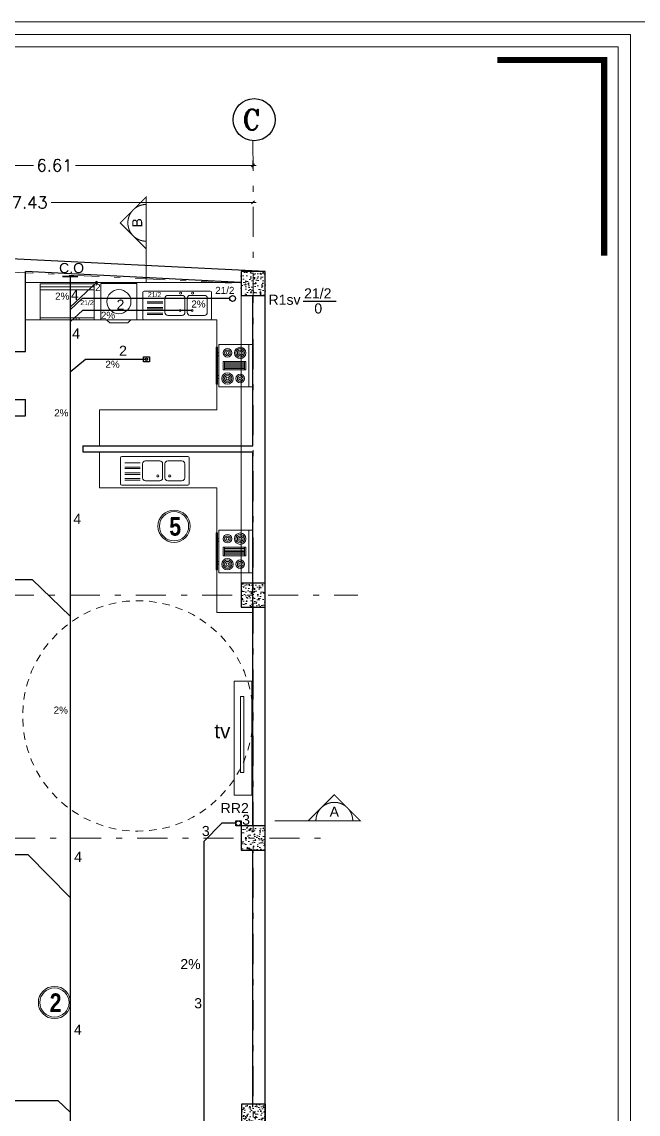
# Model space of a CAD drawing. Header units: inches. Extents: x 0 to 535, y -174 to 989.
# Drawn here: x 391.82 to 402.07, y -12.76 to 5.41 of the extents above; entities that cross this region are included whole.
import ezdxf
from ezdxf.enums import TextEntityAlignment as Align

# ---------------------------------------------------------------- set-up
doc = ezdxf.new("R2010")
doc.units = ezdxf.units.IN
doc.header["$MEASUREMENT"] = 0
for name, pattern in [('DASHDOT', [1, 0.5, -0.25, 0, -0.25]), ('DASHDOT2', [0.5, 0.25, -0.125, 0, -0.125]), ('HIDDEN2', [0.1875, 0.125, -0.0625])]:
    doc.linetypes.add(name, pattern=pattern)
for name, color, linetype, lineweight in [('1', 1, 'Continuous', 9), ('AB', 1, 'DASHDOT2', 30), ('ax', 8, 'Continuous', 5), ('beton sabok', 9, 'Continuous', 5), ('dimension', 21, 'Continuous', 9), ('door', 1, 'Continuous', 5), ('FAZELAB', 1, 'Continuous', 30), ('font', 253, 'Continuous', 9), ('FUR', 252, 'Continuous', 5), ('Furniture', 175, 'Continuous', 5), ('HEATING', 1, 'Continuous', 30), ('kadr02$0$AEOCLG', 4, 'Continuous', 9), ('Kitchen', 7, 'Continuous', 5), ('LAYER2', 253, 'Continuous', 5), ('wall', 51, 'Continuous', 25)]:
    doc.layers.add(name, color=color, linetype=linetype, lineweight=lineweight)
doc.layers.add('Section', color=3, linetype='Continuous')
doc.styles.add('amir text b', font='swisscbo.ttf')
doc.styles.add('arial', font='arial.ttf')
doc.styles.add('ROMANT', font='romant')
doc.styles.get("Standard").update_dxf_attribs({"font": 'arial.ttf'})
doc.dimstyles.new('STANDARD$0', dxfattribs={"dimtxt": 0.2, "dimasz": 0.05, "dimexe": 0.05, "dimexo": 0.05, "dimgap": 0.05, "dimtad": 0, "dimzin": 0, "dimdsep": 46, "dimtxsty": 'ROMANT', "dimblk": 'OBLIQUE', "dimcen": 0, "dimdle": 0.05, "dimclrd": 256, "dimclre": 256, "dimclrt": 256, "dimadec": 0, "dimazin": 0, "dimtfac": 1, "dimtix": 1, "dimtofl": 0, "dimtmove": 1, "dimatfit": 3, "dimldrblk": 'OBLIQUE', "dimfxl": 1, "dimtolj": 1, "dimtzin": 0, "dimlwd": -1, "dimlwe": -1, "dimarcsym": 1})

# ---------------------------------------------------------------- blocks, each defined once
blk = doc.blocks.new('ref12')
at = {"layer": 'Kitchen'}
for p, q in [((0, 0), (-0.9, 0)), ((-0.9, 0), (-0.9, -0.05)), ((0, -0.05), (0, 0)), ((-0.9, -0.05), (0, -0.05)), ((-0.9, -0.1), (-0.9, -0.05)), ((-0.9, -0.1), (-0.9, -0.6)), ((-0.9, -0.1), (0, -0.1)), ((0, -0.1), (0, -0.05)), ((0, -0.1), (0, -0.6)), ((-0.9, -0.57), (0, -0.57)), ((-0.9, -0.6), (-0.3, -0.6)), ((-0.3, -0.57), (-0.3, -0.6)), ((-0.25, -0.57), (-0.25, -0.6)), ((-0.25, -0.6), (0, -0.6))]:
    blk.add_line(p, q, dxfattribs=at)
blk = doc.blocks.new('co17')
at = {"layer": 'Kitchen'}
for p, q in [((-0.75, -0.075), (0, -0.075)), ((-0.45, -0.15), (-0.3, -0.15)), ((-0.425, -0.5), (-0.425, -0.15)), ((-0.4, -0.15), (-0.4, -0.5)), ((-0.375, -0.5), (-0.375, -0.15)), ((-0.35, -0.15), (-0.35, -0.5)), ((-0.325, -0.5), (-0.325, -0.15)), ((-0.3, -0.5), (-0.45, -0.5)), ((-0.6, -0.6), (-0.6, -0.625)), ((-0.55, -0.625), (-0.55, -0.6)), ((-0.2, -0.625), (-0.2, -0.6)), ((-0.15, -0.6), (-0.15, -0.625))]:
    blk.add_line(p, q, dxfattribs=at)
for points in [[(-0.75, -0.6), (-0.75, 0), (0, 0), (0, -0.6)], [(-0.45, -0.525), (-0.45, -0.125), (-0.3, -0.125), (-0.3, -0.525)], [(-0.7, -0.65), (-0.7, -0.625), (-0.05, -0.625), (-0.05, -0.65)]]:
    blk.add_lwpolyline(points, close=True, dxfattribs=at)
for centre, radius in [((-0.6, -0.225), 0.1), ((-0.6, -0.225), 0.075), ((-0.6, -0.225), 0.05), ((-0.15, -0.225), 0.075), ((-0.15, -0.225), 0.05), ((-0.6, -0.45), 0.075), ((-0.6, -0.225), 0.025), ((-0.15, -0.45), 0.1), ((-0.15, -0.45), 0.075), ((-0.15, -0.225), 0.025), ((-0.6, -0.45), 0.05), ((-0.6, -0.45), 0.025), ((-0.15, -0.45), 0.05), ((-0.15, -0.45), 0.025)]:
    blk.add_circle(centre, radius, dxfattribs=at)
blk = doc.blocks.new('1.4plan820504$0$KIT4')
at = {"layer": 'FUR'}
for p, q in [((1.219, 0.574), (0.059, 0.574)), ((0.039, 0.094), (0.039, 0.554)), ((0.114, 0.199), (0.114, 0.449)), ((0.414, 0.499), (0.164, 0.499)), ((0.464, 0.199), (0.464, 0.449)), ((0.504, 0.199), (0.504, 0.449)), ((0.804, 0.499), (0.554, 0.499)), ((0.854, 0.199), (0.854, 0.449)), ((1.164, 0.462), (0.894, 0.462)), ((1.164, 0.387), (0.894, 0.387)), ((1.239, 0.094), (1.239, 0.554)), ((1.164, 0.362), (0.894, 0.362)), ((1.164, 0.287), (0.894, 0.287)), ((1.164, 0.262), (0.894, 0.262)), ((1.219, 0.074), (0.059, 0.074)), ((0.414, 0.149), (0.164, 0.149)), ((0.804, 0.149), (0.554, 0.149)), ((1.164, 0.187), (0.894, 0.187)), ((1.164, 0.162), (0.894, 0.162))]:
    blk.add_line(p, q, dxfattribs=at)
for centre, radius, start, end in [((0.059, 0.554), 0.02, 90, 180), ((1.219, 0.554), 0.02, 0, 90), ((0.164, 0.449), 0.05, 90, 180), ((0.414, 0.449), 0.05, 0, 90), ((0.554, 0.449), 0.05, 90, 180), ((0.804, 0.449), 0.05, 0, 90), ((0.164, 0.199), 0.05, 180, 270), ((0.379, 0.234), 0.0175, 0, 180), ((0.379, 0.234), 0.0175, 180, 0), ((0.414, 0.199), 0.05, 270, 360), ((0.554, 0.199), 0.05, 180, 270), ((0.589, 0.234), 0.0175, 0, 180), ((0.589, 0.234), 0.0175, 180, 0), ((0.804, 0.199), 0.05, 270, 0), ((0.059, 0.094), 0.02, 180, 270), ((1.219, 0.094), 0.02, 270, 0)]:
    blk.add_arc(centre, radius, start, end, dxfattribs=at)
blk = doc.blocks.new('_Oblique')
at = {"color": 0, "linetype": 'ByBlock', "lineweight": -2}
blk.add_line((-0.5, -0.5), (0.5, 0.5), dxfattribs=at)
blk = doc.blocks.new('*D171')
at = {"layer": 'Defpoints', "color": 0, "transparency": 16777216}
for p in [(44.912, 39.597), (44.912, 39.469), (38.306, 38.703)]:
    blk.add_point(p, dxfattribs=at)
at = {"layer": 'dimension', "transparency": 16777216}
for p, q in [((38.256, 39.469), (41.259, 39.469)), ((38.306, 38.753), (38.306, 39.519)), ((44.962, 39.469), (41.959, 39.469)), ((44.912, 39.547), (44.912, 39.419))]:
    blk.add_line(p, q, dxfattribs=at)
at = {"layer": 'dimension', "transparency": 16777216, "xscale": 0.05, "yscale": 0.05, "zscale": 0.05, "rotation": 180}
blk.add_blockref('_Oblique', (38.306, 39.469), dxfattribs=at)
at = {"layer": 'dimension', "transparency": 16777216, "xscale": 0.05, "yscale": 0.05, "zscale": 0.05}
blk.add_blockref('_Oblique', (44.912, 39.469), dxfattribs=at)
at = {"layer": 'dimension', "transparency": 16777216, "insert": (41.609, 39.469), "char_height": 0.2, "attachment_point": 5, "style": 'ROMANT'}
blk.add_mtext('\\A1;6.61', dxfattribs=at)
blk = doc.blocks.new('*D172')
at = {"layer": 'Defpoints', "color": 0, "transparency": 16777216}
for p in [(37.481, 38.853), (44.912, 38.853), (44.912, 38.853)]:
    blk.add_point(p, dxfattribs=at)
at = {"layer": 'dimension', "transparency": 16777216}
for p, q in [((37.431, 38.853), (40.837, 38.853)), ((44.962, 38.853), (41.556, 38.853))]:
    blk.add_line(p, q, dxfattribs=at)
at = {"layer": 'dimension', "transparency": 16777216, "xscale": 0.05, "yscale": 0.05, "zscale": 0.05, "rotation": 180}
blk.add_blockref('_Oblique', (37.481, 38.853), dxfattribs=at)
at = {"layer": 'dimension', "transparency": 16777216, "xscale": 0.05, "yscale": 0.05, "zscale": 0.05}
blk.add_blockref('_Oblique', (44.912, 38.853), dxfattribs=at)
at = {"layer": 'dimension', "transparency": 16777216, "insert": (41.196, 38.853), "char_height": 0.2, "attachment_point": 5, "style": 'ROMANT'}
blk.add_mtext('\\A1;7.43', dxfattribs=at)
blk = doc.blocks.new('beton')
at = {"layer": 'beton sabok'}
h = blk.add_hatch(dxfattribs=at)
h.set_pattern_fill('AR-CONC', color=256, scale=0.022857, angle=45)
h.set_pattern_definition([(95, (46.01481, 18.04323), (0.126069028, 0.105784475), [0.017142857, -0.18857143]), (40, (46.01481, 18.04323), (-0.14399821, 0.099147006), [0.013714286, -0.150857143]), (145.451444, (46.02532, 18.05205), (-0.01792918, 0.20493148), [0.014569187, -0.160261054]), (91.1842, (45.98248, 18.07555), (0.1992442, 0.14574029), [0.02571429, -0.28285714]), (141.635635, (45.9991, 18.0877), (-0.00637716, 0.30850552), [0.02185379, -0.24039172]), (36.184164, (45.98248, 18.07555), (-0.00637716, 0.30850552), [0.02057143, -0.22628571]), (66, (46.00673, 18.08364), (0.161547788, 0.03140171), [0.017142857, -0.18857143]), (11, (46.00673, 18.08364), (-0.07787625, 0.156527642), [0.013714286, -0.150857143]), (116.451445, (46.02019, 18.08625), (0.083671537, 0.18792935), [0.014569186, -0.160261054]), (82.5, (46.01481, 18.04323), (-0.0518384424, 0.055769101), [0, -0.149028571, 0, -0.153142857, 0, -0.151428571]), (52.5, (46.01481, 18.04323), (-0.021228101, 0.106265017), [0, -0.087314286, 0, -0.1456, 0, -0.057714286]), (12.5, (45.97877, 18.00719), (0.0899241525, 0.082633317), [0, -0.057142857, 0, -0.178285714, 0, -0.236571429]), (2.5, (45.9626, 17.99103), (0.07807771, 0.110436527), [0, -0.074285714, 0, -0.1184, 0, -0.168])])
h.paths.add_polyline_path([(326.844, 567.847), (327.244, 567.847), (327.244, 568.247), (326.844, 568.247)])
at = {"layer": 'wall'}
blk.add_lwpolyline([(327.244, 568.247), (327.244, 567.847), (326.844, 567.847), (326.844, 568.247)], close=True, dxfattribs=at)
blk = doc.blocks.new('fgh')
at = {"layer": 'ax', "color": 67, "linetype": 'DASHDOT', "true_color": 0x727430}
for p, q in [((44.912, 39.879), (44.916, 21.85)), ((31.964, 38.14), (44.712, 37.501)), ((31.964, 32.316), (46.654, 32.316)), ((31.987, 28.274), (46.207, 28.274))]:
    blk.add_line(p, q, dxfattribs=at)
at = {"layer": 'dimension', "lineweight": -3}
blk.add_circle((44.932, 40.229), 0.35, dxfattribs=at)
at = {"xscale": -1}
for p in [(371.957, -530.545), (371.957, -535.729), (371.958, -539.771), (371.963, -544.4)]:
    blk.add_blockref('beton', p, dxfattribs=at)
at = {"layer": 'dimension', "lineweight": -3, "style": 'ROMANT'}
blk.add_text('C', height=0.334, dxfattribs=at).set_placement((44.735, 40.062))
at = {"layer": 'dimension'}
for base, p1, p2, picture, middle in [((44.912, 39.469), (38.306, 38.703), (44.912, 39.597), '*D171', (41.609, 39.469)), ((44.912, 38.853), (37.481, 38.853), (44.912, 38.853), '*D172', (41.196, 38.853))]:
    dim = blk.add_linear_dim(base=base, p1=p1, p2=p2, dimstyle='STANDARD$0', dxfattribs=at)
    dim.commit()
    dim.dimension.update_dxf_attribs({"geometry": picture, "text_midpoint": middle})

msp = doc.modelspace()

# ---------------------------------------------------------------- linework, layer by layer
at = {"layer": '1'}
for points in [[(389.236, -23.973), (401.944, -23.973), (401.944, 5.203), (381.499, 5.203), (381.499, -23.973), (389.236, -23.973)], [(401.738, -22.262), (401.738, 4.998), (381.705, 4.998), (381.705, -22.262)]]:
    msp.add_lwpolyline(points, dxfattribs=at)
at = {"layer": 'AB', "color": 7, "linetype": 'Continuous', "lineweight": 20}
msp.add_line((395.465, 0.857), (395.465, -3.927), dxfattribs=at)
at = {"layer": 'AB', "color": 1, "linetype": 'Continuous', "lineweight": 30}
msp.add_line((396.498, 0.767), (397.049, 0.767), dxfattribs=at)
msp.add_lwpolyline([(393.84, -0.162), (393.94, -0.162), (393.94, -0.244), (393.84, -0.244)], close=True, dxfattribs=at)
msp.add_circle((393.89, -0.203), 0.0217, dxfattribs=at)
at = {"layer": 'dimension', "const_width": 0.103}
msp.add_lwpolyline([(399.731, 4.777), (401.508, 4.777), (401.508, 1.521)], dxfattribs=at)
at = {"layer": 'door'}
for p, q in [((395.464, 1.077), (391.878, 1.077)), ((395.064, 0.457), (391.878, 0.457)), ((395.064, -1.043), (395.064, 0.457)), ((393.109, -1.043), (395.064, -1.043)), ((393.109, -1.643), (393.109, -1.043)), ((393.109, -1.743), (393.109, -2.343)), ((393.109, -2.343), (395.064, -2.343)), ((395.064, -4.416), (395.064, -2.343)), ((395.064, -4.416), (395.664, -4.416))]:
    msp.add_line(p, q, dxfattribs=at)
at = {"layer": 'FAZELAB', "color": 1, "linetype": 'Continuous', "lineweight": 30}
for p, q in [((392.624, 1.175), (392.495, 1.175)), ((392.495, 1.175), (392.75, 1.175)), ((392.568, 1.183), (392.68, 1.183)), ((392.624, 1.175), (392.624, -17.057)), ((392.822, 0.81), (392.624, 0.622)), ((395.276, 0.81), (392.822, 0.81)), ((392.828, 0.609), (392.624, 0.422)), ((394.451, 0.609), (392.828, 0.609)), ((394.65, 0.609), (394.451, 0.609)), ((392.876, -0.203), (392.624, -0.414)), ((393.89, -0.203), (392.876, -0.203)), ((385.431, -3.867), (391.988, -3.867)), ((391.988, -3.867), (392.624, -4.478)), ((385.589, -8.441), (391.916, -8.441)), ((391.916, -8.441), (392.624, -9.159)), ((388.861, -12.537), (392.414, -12.537)), ((392.414, -12.537), (392.624, -12.729))]:
    msp.add_line(p, q, dxfattribs=at)
msp.add_lwpolyline([(393.06, 1.073), (392.624, 0.667)], dxfattribs=at)
msp.add_lwpolyline([(395.378, -7.88), (395.466, -7.88), (395.466, -7.968), (395.378, -7.968)], close=True, dxfattribs=at)
for centre, radius in [((395.325, 0.81), 0.0488), ((395.421, -7.923), 0.04)]:
    msp.add_circle(centre, radius, dxfattribs=at)
at = {"layer": 'font'}
for centre, radius in [((394.35, -2.98), 0.268), ((394.35, -2.98), 0.243), ((392.36, -10.905), 0.268), ((392.36, -10.905), 0.243)]:
    msp.add_circle(centre, radius, dxfattribs=at)
at = {"layer": 'FUR', "color": 7}
for p, q in [((393.833, 0.476), (393.833, 0.913)), ((393.852, 0.932), (394.954, 0.932)), ((394.973, 0.476), (394.973, 0.913)), ((393.905, 0.754), (394.161, 0.754)), ((393.905, 0.731), (394.161, 0.731)), ((394.199, 0.576), (394.199, 0.814)), ((394.247, 0.861), (394.484, 0.861)), ((394.532, 0.576), (394.532, 0.814)), ((394.57, 0.576), (394.57, 0.814)), ((394.617, 0.861), (394.855, 0.861)), ((394.902, 0.576), (394.902, 0.814)), ((393.905, 0.659), (394.161, 0.659)), ((393.905, 0.636), (394.161, 0.636)), ((393.905, 0.564), (394.161, 0.564)), ((393.852, 0.457), (394.954, 0.457)), ((393.905, 0.541), (394.161, 0.541)), ((394.247, 0.529), (394.484, 0.529)), ((394.617, 0.529), (394.855, 0.529))]:
    msp.add_line(p, q, dxfattribs=at)
at = {"layer": 'FUR', "color": 1, "lineweight": 30}
for start, end in [(0, 180), (180, 359.2549)]:
    msp.add_arc((393.06, 1.073), 0.0166, start, end, dxfattribs=at)
at = {"layer": 'FUR', "color": 7}
for centre, radius, start, end in [((393.852, 0.913), 0.019, 90, 180), ((394.46, 0.9), 0.0166, 0, 180), ((394.66, 0.9), 0.0166, 0, 180), ((394.954, 0.913), 0.019, 0, 90), ((394.247, 0.814), 0.0475, 90, 180), ((394.46, 0.9), 0.0166, 180, 0), ((394.484, 0.814), 0.0475, 0, 90), ((394.617, 0.814), 0.0475, 90, 180), ((394.66, 0.9), 0.0166, 180, 0), ((394.855, 0.814), 0.0475, 0, 90), ((394.247, 0.576), 0.0475, 180, 270), ((394.451, 0.609), 0.0166, 0, 180), ((394.451, 0.609), 0.0166, 180, 0), ((394.484, 0.576), 0.0475, 270, 0), ((394.617, 0.576), 0.0475, 180, 270), ((394.65, 0.609), 0.0166, 0, 180), ((394.65, 0.609), 0.0166, 180, 0), ((394.855, 0.576), 0.0475, 270, 0), ((393.852, 0.476), 0.019, 180, 270), ((394.954, 0.476), 0.019, 270, 0)]:
    msp.add_arc(centre, radius, start, end, dxfattribs=at)
at = {"layer": 'Furniture', "color": 7}
for p, q in [((393.133, 1.057), (393.733, 1.057)), ((393.133, 0.457), (393.133, 1.057)), ((393.133, 0.457), (393.133, 1.057)), ((393.133, 1.057), (393.733, 1.057)), ((393.733, 1.057), (393.733, 0.457)), ((393.733, 1.057), (393.733, 0.457)), ((393.733, 0.457), (393.133, 0.457)), ((393.733, 0.457), (393.133, 0.457)), ((393.279, 0.407), (393.229, 0.457)), ((393.279, 0.407), (393.229, 0.457)), ((393.583, 0.407), (393.279, 0.407)), ((393.583, 0.407), (393.279, 0.407)), ((393.633, 0.457), (393.583, 0.407)), ((393.633, 0.457), (393.583, 0.407))]:
    msp.add_line(p, q, dxfattribs=at)
at = {"layer": 'Furniture'}
for points in [[(395.35, -7.457), (395.643, -7.457), (395.643, -5.56), (395.35, -5.56)], [(395.456, -7.079), (395.51, -7.079), (395.51, -5.814), (395.456, -5.814)]]:
    msp.add_lwpolyline(points, close=True, dxfattribs=at)
at = {"layer": 'Furniture', "color": 7}
msp.add_circle((393.433, 0.757), 0.2, dxfattribs=at)
msp.add_circle((393.433, 0.757), 0.2, dxfattribs=at)
at = {"layer": 'HEATING', "color": 1, "linetype": 'Continuous', "lineweight": 30}
for p, q in [((395.147, -7.923), (394.848, -8.226)), ((395.276, -7.923), (395.147, -7.923)), ((395.381, -7.923), (395.276, -7.923)), ((394.848, -8.226), (394.848, -14.236))]:
    msp.add_line(p, q, dxfattribs=at)
at = {"layer": 'kadr02$0$AEOCLG'}
msp.add_lwpolyline([(402.203, 5.413), (381.203, 5.413), (381.203, -24.287), (402.203, -24.287)], close=True, dxfattribs=at)
at = {"layer": 'LAYER2', "linetype": 'HIDDEN2'}
msp.add_circle((393.748, -6.137), 1.918, dxfattribs=at)
at = {"layer": 'Section', "color": 251, "const_width": 0.0173}
for points in [[(393.888, 1.635), (393.888, 2.501), (393.455, 2.068)], [(396.584, -7.881), (397.45, -7.881), (397.017, -7.448)]]:
    msp.add_lwpolyline(points, close=True, dxfattribs=at)
for points in [[(393.888, 1.762, -1), (393.888, 2.375, -1)], [(396.711, -7.881, -1), (397.324, -7.881, -1)]]:
    msp.add_lwpolyline(points, format="xyb", dxfattribs=at)
for points in [[(393.888, 1.66), (393.888, 1.077)], [(396.609, -7.881), (396.026, -7.881)]]:
    msp.add_lwpolyline(points, dxfattribs=at)
at = {"layer": 'wall'}
for p, q in [((395.864, 1.257), (384.568, 1.823)), ((395.464, 1.077), (391.878, 1.257)), ((391.878, -0.07), (391.878, 1.257)), ((395.864, -16.656), (395.864, 1.257)), ((395.664, -1.643), (395.664, 0.857)), ((391.678, -0.07), (391.878, -0.07)), ((391.678, -0.87), (391.878, -0.87)), ((391.878, -1.143), (391.878, -0.87)), ((389.53, -1.143), (391.878, -1.143)), ((392.831, -1.643), (395.664, -1.643)), ((392.831, -1.643), (392.831, -1.743)), ((392.831, -1.743), (395.664, -1.743)), ((395.664, -4.428), (395.664, -1.743)), ((395.664, -7.968), (395.664, -4.328)), ((395.664, -7.951), (395.664, -4.328)), ((395.664, -12.647), (395.664, -8.368)), ((395.664, -12.647), (395.664, -8.901))]:
    msp.add_line(p, q, dxfattribs=at)
at = {"layer": 'wall', "linetype": 'Continuous'}
msp.add_line((395.664, -1.643), (395.664, 0.857), dxfattribs=at)

# ---------------------------------------------------------------- block references
at = {"layer": 'door', "color": 7}
msp.add_blockref('fgh', (350.752, -36.444), dxfattribs=at)
at = {"layer": 'Furniture'}
msp.add_blockref('ref12', (393.021, 1.056), dxfattribs=at)
at = {"layer": 'Furniture', "xscale": 0.9448818897635647, "yscale": 0.9448818897635647, "zscale": 0.9448818897635647, "rotation": 270}
for p in [(395.664, -0.663), (395.664, -3.754)]:
    msp.add_blockref('co17', p, dxfattribs=at)
at = {"layer": 'Furniture', "extrusion": (0, 0, -1), "xscale": 0.9499999999998181, "yscale": 0.9499999999998181, "zscale": -0.9499999999998181}
msp.add_blockref('1.4plan820504$0$KIT4', (-394.638, -2.366), dxfattribs=at)

# ---------------------------------------------------------------- texts
at = {"layer": 'font', "color": 1}
for s, height, p in [('C.O', 0.1676, (392.437, 1.232)), ('2%%%', 0.1173, (392.371, 0.79)), ('4', 0.168, (392.633, 0.783)), ('2', 0.117, (393.037, 0.935)), ('21/2', 0.0821, (393.915, 0.833)), ('21/2', 0.1173, (395.036, 0.886)), ('21/2', 0.1676, (396.514, 0.811)), ('21/2', 0.0821, (392.79, 0.699)), ('2', 0.168, (393.394, 0.623)), ('2%%%', 0.1173, (394.638, 0.659)), ('R1sv', 0.1676, (395.922, 0.705)), ('0', 0.168, (396.684, 0.56)), ('2%%%', 0.1173, (393.133, 0.472)), ('4', 0.168, (392.655, 0.143)), ('2', 0.168, (393.435, -0.144)), ('2%%%', 0.1173, (393.208, -0.344)), ('2%%%', 0.1173, (392.356, -1.152)), ('4', 0.168, (392.675, -2.941)), ('2%%%', 0.1173, (392.347, -6.098)), ('RR2', 0.1676, (395.126, -7.754)), ('3', 0.168, (395.483, -7.947)), ('3', 0.168, (394.813, -8.135)), ('4', 0.168, (392.688, -8.565)), ('2%%%', 0.1676, (394.455, -10.35)), ('3', 0.168, (394.686, -11.001)), ('4', 0.168, (392.684, -11.441))]:
    msp.add_text(s, height=height, dxfattribs=at).set_placement(p)
at = {"layer": 'font', "char_height": 0.309, "attachment_point": 1, "style": 'amir text b'}
for s, insert in [('5', (394.271, -2.828)), ('2', (392.281, -10.753))]:
    msp.add_mtext_dynamic_manual_height_columns(s, width=0.24694, gutter_width=1.031, heights=[0], dxfattribs=dict(at, insert=insert))
at = {"layer": 'Furniture'}
msp.add_text('tv', height=0.2425, rotation=360, dxfattribs=at).set_placement((395.023, -6.508))
at = {"layer": 'Section', "style": 'arial', "flags": 4}
msp.add_attdef('B', text='A', height=0.167, rotation=90, dxfattribs=at).set_placement((393.737, 2.068), align=Align.MIDDLE)
msp.add_attdef('A', text='A', height=0.167, dxfattribs=at).set_placement((397.017, -7.73), align=Align.MIDDLE)

doc.saveas('drawing.dxf')
